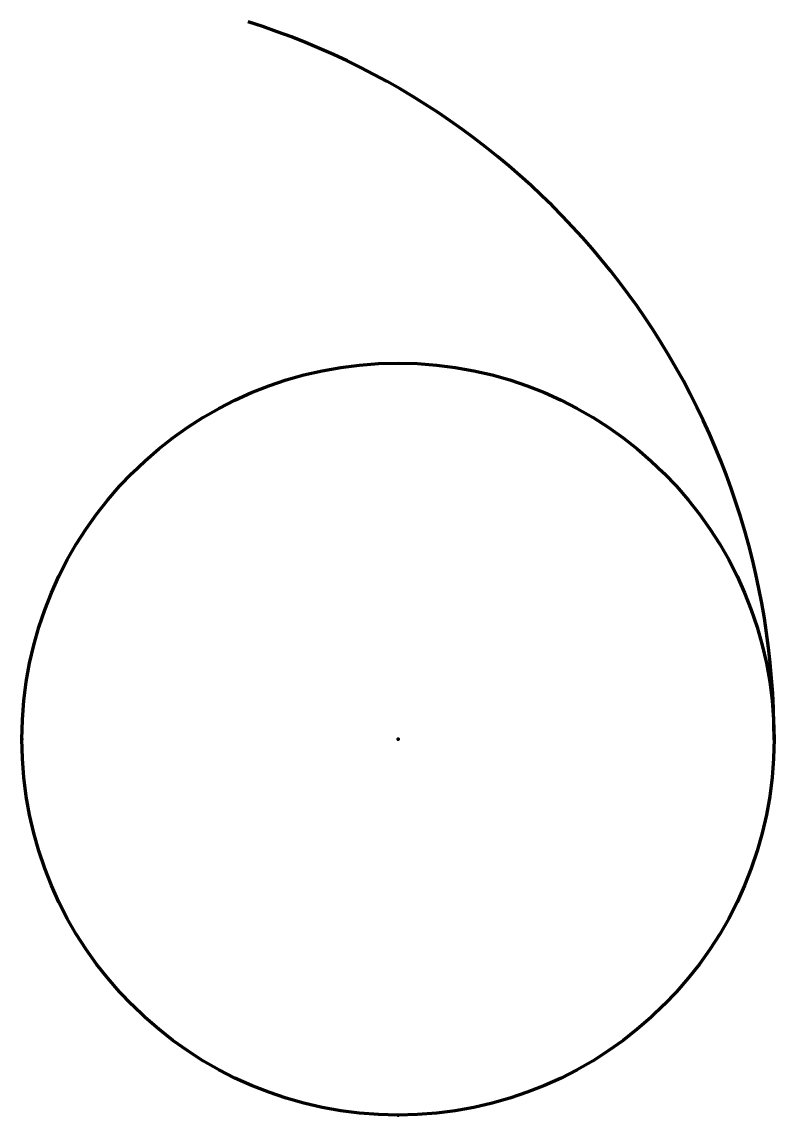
# Model space of a CAD drawing. Header units: millimetres. Extents: x -5 to 5, y 0 to 14.5.
import ezdxf

# ---------------------------------------------------------------- set-up
doc = ezdxf.new("R2010")
doc.units = ezdxf.units.MM
doc.layers.get('0').update_dxf_attribs({"linetype": 'CONTINUOUS', "lineweight": 0})

msp = doc.modelspace()

# ---------------------------------------------------------------- linework, layer by layer
at = {"color": 7, "linetype": 'CONTINUOUS', "lineweight": 70}
msp.add_circle((0, 5), 5, dxfattribs=at)
msp.add_arc((-5, 5), 10, 0, 72.5, dxfattribs=at)
for p in [(-5, 5), (0, 5), (5, 5), (0, 0)]:
    msp.add_point(p, dxfattribs=at)

doc.saveas('drawing.dxf')
